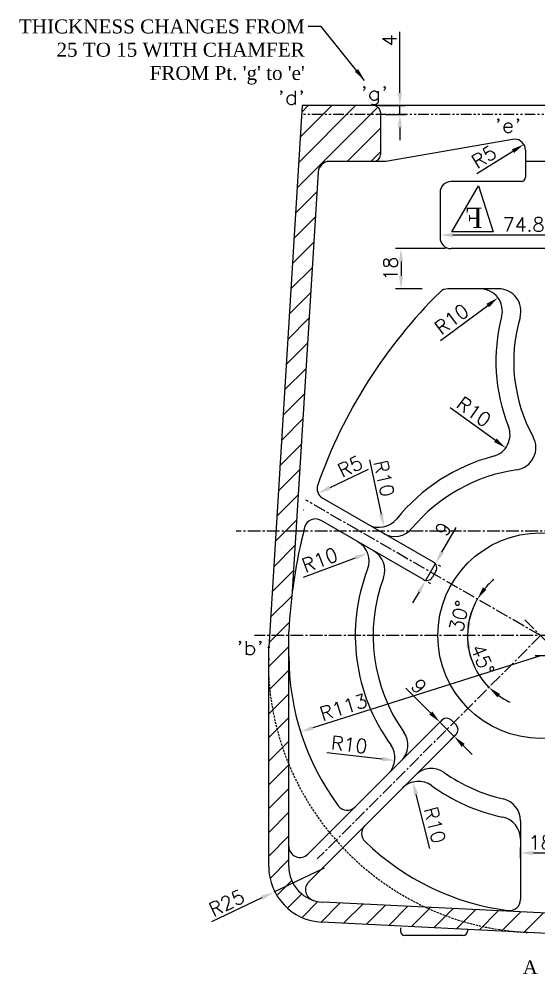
# Model space of a CAD drawing. Header units: millimetres. Extents: x -4466 to 20635, y -2270 to 9154.
# Drawn here: x 1851.1 to 2083.6, y 2093.3 to 2525.4 of the extents above; entities that cross this region are included whole.
import ezdxf

# ---------------------------------------------------------------- set-up
doc = ezdxf.new("R2010")
doc.units = ezdxf.units.MM
doc.header["$LTSCALE"] = 0.3
doc.header["$PDSIZE"] = -50
for name, pattern in [('CENTER2', [28.575, 19.05, -3.175, 3.175, -3.175]), ('HIDDEN2', [4.7625, 3.175, -1.5875]), ('PHANTOM2', [31.75, 15.875, -3.175, 3.175, -3.175, 3.175, -3.175])]:
    doc.linetypes.add(name, pattern=pattern)
doc.layers.add('AM_8', color=1, linetype='Continuous', lineweight=25)
for name, color, linetype in [('center', 1, 'CENTER2'), ('CHAIN ...', 8, 'PHANTOM2'), ('hidden', 4, 'HIDDEN2')]:
    doc.layers.add(name, color=color, linetype=linetype)
doc.styles.add('ROMANTIC', font='romantic.ttf')
doc.styles.add('rs', font='romans.shx')
doc.styles.get("Standard").update_dxf_attribs({"font": 'romans.shx'})
doc.dimstyles.new('sarab', dxfattribs={"dimscale": 3, "dimtxt": 2.5, "dimasz": 2.3, "dimexe": 1, "dimexo": 1, "dimtad": 1, "dimdec": 3, "dimdsep": 46, "dimtxsty": 'rs', "dimcen": 0, "dimclrd": 1, "dimclre": 1, "dimclrt": 7, "dimadec": 3, "dimazin": 2, "dimtfac": 1, "dimtdec": 3, "dimtmove": 0, "dimatfit": 3, "dimfxl": 1, "dimarcsym": 0})
doc.dimstyles.new('sarab$0', dxfattribs={"dimscale": 3, "dimtxt": 2.5, "dimasz": 2.3, "dimexe": 1, "dimexo": 1, "dimtad": 1, "dimdec": 3, "dimdsep": 46, "dimtxsty": 'rs', "dimcen": 0, "dimclrd": 1, "dimclre": 1, "dimclrt": 7, "dimadec": 3, "dimazin": 2, "dimtfac": 1, "dimtdec": 3, "dimtmove": 0, "dimatfit": 3, "dimfxl": 1, "dimarcsym": 0})
doc.dimstyles.new('sarab$4', dxfattribs={"dimscale": 3, "dimtxt": 2.5, "dimasz": 2.3, "dimexe": 1, "dimexo": 1, "dimtad": 1, "dimdec": 3, "dimdsep": 46, "dimtxsty": 'rs', "dimcen": 0, "dimclrd": 1, "dimclre": 1, "dimclrt": 7, "dimadec": 3, "dimazin": 2, "dimtfac": 1, "dimtdec": 3, "dimtmove": 0, "dimatfit": 2, "dimfxl": 1, "dimarcsym": 0})

# ---------------------------------------------------------------- blocks, each defined once
blk = doc.blocks.new('*D178')
at = {"color": 1, "lineweight": -2, "transparency": 16777216}
for start, end in [(129.8414, 139.9207), (150, 180), (190.0793, 200.1586)]:
    blk.add_arc((2084.51, 2249.54), 32.73, start, end, dxfattribs=at)
at = {"color": 1, "transparency": 16777216}
for points in [[(2060.25, 2270.06), (2058.68, 2271.16), (2056.17, 2265.91)], [(2051.33, 2243.73), (2053.24, 2243.9), (2051.78, 2249.54)]]:
    blk.add_solid(points, dxfattribs=at)
at = {"layer": 'Defpoints', "color": 0, "transparency": 16777216}
for p in [(1979.36, 2310.25), (2053.76, 2260.74), (1956.38, 2249.54), (2084.51, 2249.54), (2278.3, 2249.54)]:
    blk.add_point(p, dxfattribs=at)
at = {"color": 7, "transparency": 16777216, "insert": (2048.11, 2258.22), "char_height": 6.25, "attachment_point": 5, "rotation": 76.5967, "style": 'rs'}
blk.add_mtext('30°', dxfattribs=at)
blk = doc.blocks.new('*D179')
at = {"color": 1, "lineweight": -2, "transparency": 16777216}
blk.add_line((2049.28, 2249.54), (2049.25, 2249.54), dxfattribs=at)
for start, end in [(159.8648, 169.9324), (180, 225), (235.0676, 245.1352)]:
    blk.add_arc((2084.51, 2249.54), 32.77, start, end, dxfattribs=at)
at = {"color": 1, "transparency": 16777216}
for points in [[(2053.2, 2255.19), (2051.3, 2255.35), (2051.75, 2249.54)], [(2065.13, 2221.95), (2066.36, 2223.41), (2061.34, 2226.37)]]:
    blk.add_solid(points, dxfattribs=at)
at = {"layer": 'Defpoints', "color": 0, "transparency": 16777216}
for p in [(2051.78, 2249.54), (2084.51, 2249.54), (2278.3, 2249.54), (2052.86, 2241.06), (1984.53, 2149.56)]:
    blk.add_point(p, dxfattribs=at)
at = {"color": 7, "transparency": 16777216, "insert": (2058.57, 2238.79), "char_height": 6.25, "attachment_point": 5, "rotation": 292.5054, "style": 'rs'}
blk.add_mtext('45°', dxfattribs=at)
blk = doc.blocks.new('*D156')
at = {"color": 1, "lineweight": -2, "transparency": 16777216}
for p, q in [((2035.36, 2214.89), (2024.23, 2226.02)), ((2040.67, 2212.07), (2037.66, 2209.05)), ((2045.79, 2204.46), (2039.43, 2210.82)), ((2047.03, 2205.7), (2044.02, 2202.69)), ((2049.86, 2200.39), (2053.92, 2196.33))]:
    blk.add_line(p, q, dxfattribs=at)
at = {"color": 1, "transparency": 16777216}
for points in [[(2036.04, 2215.57), (2034.68, 2214.21), (2039.43, 2210.82)], [(2050.53, 2201.07), (2049.18, 2199.71), (2045.79, 2204.46)]]:
    blk.add_solid(points, dxfattribs=at)
at = {"layer": 'Defpoints', "color": 0, "transparency": 16777216}
for p in [(2042.44, 2213.83), (2045.79, 2204.46), (2048.8, 2207.47)]:
    blk.add_point(p, dxfattribs=at)
at = {"color": 7, "transparency": 16777216, "insert": (2030.02, 2226.86), "char_height": 6.25, "attachment_point": 5, "rotation": 315, "style": 'rs'}
blk.add_mtext('9', dxfattribs=at)
blk = doc.blocks.new('*D157')
at = {"color": 1, "lineweight": -2, "transparency": 16777216}
for p, q in [((2075.51, 2149.95), (2075.51, 2154.74)), ((2087.76, 2152.24), (2081.26, 2152.24)), ((2093.51, 2148.37), (2093.51, 2154.74))]:
    blk.add_line(p, q, dxfattribs=at)
at = {"color": 1, "transparency": 16777216}
for points in [[(2081.26, 2153.2), (2081.26, 2151.29), (2075.51, 2152.24)], [(2087.76, 2153.2), (2087.76, 2151.29), (2093.51, 2152.24)]]:
    blk.add_solid(points, dxfattribs=at)
at = {"layer": 'Defpoints', "color": 0, "transparency": 16777216}
for p in [(2075.51, 2152.24), (2075.51, 2147.45), (2093.51, 2145.87)]:
    blk.add_point(p, dxfattribs=at)
at = {"color": 7, "transparency": 16777216, "insert": (2084.51, 2156.93), "char_height": 6.25, "attachment_point": 5, "style": 'rs'}
blk.add_mtext('18', dxfattribs=at)
blk = doc.blocks.new('*D193')
at = {"color": 1, "lineweight": -2, "transparency": 16777216}
for p, q in [((2021.48, 2492.54), (2021.48, 2519.78)), ((2012.26, 2486.79), (2023.98, 2486.79)), ((2021.48, 2482.79), (2021.48, 2486.79)), ((2015.26, 2482.79), (2023.98, 2482.79)), ((2021.48, 2477.04), (2021.48, 2471.29))]:
    blk.add_line(p, q, dxfattribs=at)
at = {"color": 1, "transparency": 16777216}
for points in [[(2020.52, 2492.54), (2022.44, 2492.54), (2021.48, 2486.79)], [(2020.52, 2477.04), (2022.44, 2477.04), (2021.48, 2482.79)]]:
    blk.add_solid(points, dxfattribs=at)
at = {"layer": 'Defpoints', "color": 0, "transparency": 16777216}
for p in [(2009.76, 2486.79), (2021.48, 2486.79), (2012.76, 2482.79)]:
    blk.add_point(p, dxfattribs=at)
at = {"color": 7, "transparency": 16777216, "insert": (2016.79, 2515.99), "char_height": 6.25, "attachment_point": 5, "rotation": 90, "style": 'rs'}
blk.add_mtext('4', dxfattribs=at)
blk = doc.blocks.new('*D194')
at = {"color": 1, "lineweight": -2, "transparency": 16777216}
for p, q in [((2114.26, 2448.29), (2114.26, 2426.34)), ((2039.46, 2445.29), (2039.46, 2426.34)), ((2108.51, 2428.84), (2045.21, 2428.84))]:
    blk.add_line(p, q, dxfattribs=at)
at = {"color": 1, "transparency": 16777216}
for points in [[(2045.21, 2429.8), (2045.21, 2427.88), (2039.46, 2428.84)], [(2108.51, 2429.8), (2108.51, 2427.88), (2114.26, 2428.84)]]:
    blk.add_solid(points, dxfattribs=at)
at = {"layer": 'Defpoints', "color": 0, "transparency": 16777216}
for p in [(2114.26, 2450.79), (2039.46, 2447.79), (2039.46, 2428.84)]:
    blk.add_point(p, dxfattribs=at)
at = {"color": 7, "transparency": 16777216, "insert": (2076.86, 2433.52), "char_height": 6.25, "attachment_point": 5, "style": 'rs'}
blk.add_mtext('74.8', dxfattribs=at)
blk = doc.blocks.new('*D200')
at = {"color": 1, "lineweight": -2, "transparency": 16777216}
for p, q in [((2041.96, 2422.79), (2019.5, 2422.79)), ((2022, 2417.04), (2022, 2410.54)), ((2031.45, 2404.79), (2019.5, 2404.79))]:
    blk.add_line(p, q, dxfattribs=at)
at = {"color": 1, "transparency": 16777216}
for points in [[(2021.04, 2417.04), (2022.96, 2417.04), (2022, 2422.79)], [(2021.04, 2410.54), (2022.96, 2410.54), (2022, 2404.79)]]:
    blk.add_solid(points, dxfattribs=at)
at = {"layer": 'Defpoints', "color": 0, "transparency": 16777216}
for p in [(2044.46, 2422.79), (2022, 2404.79), (2033.95, 2404.79)]:
    blk.add_point(p, dxfattribs=at)
at = {"color": 7, "transparency": 16777216, "insert": (2017.31, 2413.79), "char_height": 6.25, "attachment_point": 5, "rotation": 90, "style": 'rs'}
blk.add_mtext('18', dxfattribs=at)
blk = doc.blocks.new('*D204')
at = {"color": 1, "lineweight": -2, "transparency": 16777216}
blk.add_line((2056.01, 2456.34), (2072.12, 2466.4), dxfattribs=at)
at = {"color": 1, "transparency": 16777216}
blk.add_solid([(2071.62, 2467.21), (2072.63, 2465.58), (2077, 2469.44)], dxfattribs=at)
at = {"layer": 'Defpoints', "color": 0, "transparency": 16777216}
for p in [(2077, 2469.44), (2072.76, 2466.79)]:
    blk.add_point(p, dxfattribs=at)
at = {"color": 7, "transparency": 16777216, "insert": (2059.15, 2463.83), "char_height": 6.25, "attachment_point": 5, "rotation": 31.9528, "style": 'rs'}
blk.add_mtext('R5', dxfattribs=at)
blk = doc.blocks.new('*D205')
at = {"color": 1, "lineweight": -2, "transparency": 16777216}
blk.add_line((2039.75, 2381.71), (2060.8, 2397.32), dxfattribs=at)
at = {"color": 1, "transparency": 16777216}
blk.add_solid([(2060.23, 2398.09), (2061.37, 2396.56), (2065.42, 2400.75)], dxfattribs=at)
at = {"layer": 'Defpoints', "color": 0, "transparency": 16777216}
for p in [(2065.42, 2400.75), (2057.39, 2394.79)]:
    blk.add_point(p, dxfattribs=at)
at = {"color": 7, "transparency": 16777216, "insert": (2044.67, 2391.19), "char_height": 6.25, "attachment_point": 5, "rotation": 36.572, "style": 'rs'}
blk.add_mtext('R10', dxfattribs=at)
blk = doc.blocks.new('*D206')
at = {"color": 1, "lineweight": -2, "transparency": 16777216}
blk.add_line((2044.08, 2351.66), (2064.25, 2336.97), dxfattribs=at)
at = {"color": 1, "transparency": 16777216}
blk.add_solid([(2064.81, 2337.74), (2063.68, 2336.2), (2068.89, 2333.59)], dxfattribs=at)
at = {"layer": 'Defpoints', "color": 0, "transparency": 16777216}
for p in [(2060.81, 2339.47), (2068.89, 2333.59)]:
    blk.add_point(p, dxfattribs=at)
at = {"color": 7, "transparency": 16777216, "insert": (2054.6, 2349.79), "char_height": 6.25, "attachment_point": 5, "rotation": 323.9376, "style": 'rs'}
blk.add_mtext('R10', dxfattribs=at)
blk = doc.blocks.new('*D207')
at = {"color": 1, "lineweight": -2, "transparency": 16777216}
blk.add_line((2007.84, 2328.26), (2013.1, 2303.88), dxfattribs=at)
at = {"color": 1, "transparency": 16777216}
blk.add_solid([(2014.04, 2304.08), (2012.17, 2303.67), (2014.32, 2298.26)], dxfattribs=at)
at = {"layer": 'Defpoints', "color": 0, "transparency": 16777216}
for p in [(2012.21, 2308.03), (2014.32, 2298.26)]:
    blk.add_point(p, dxfattribs=at)
at = {"color": 7, "transparency": 16777216, "insert": (2014.44, 2319.87), "char_height": 6.25, "attachment_point": 5, "rotation": 282.1885, "style": 'rs'}
blk.add_mtext('R10', dxfattribs=at)
blk = doc.blocks.new('*D171')
at = {"color": 1, "lineweight": -2, "transparency": 16777216}
blk.add_line((2007.23, 2323.9), (1990.08, 2315.75), dxfattribs=at)
at = {"color": 1, "transparency": 16777216}
blk.add_solid([(1989.66, 2316.61), (1990.49, 2314.88), (1984.88, 2313.28)], dxfattribs=at)
at = {"layer": 'Defpoints', "color": 0, "transparency": 16777216}
for p in [(1984.88, 2313.28), (1989.4, 2315.43)]:
    blk.add_point(p, dxfattribs=at)
at = {"color": 7, "transparency": 16777216, "insert": (1999.24, 2325.29), "char_height": 6.25, "attachment_point": 5, "rotation": 25.4289, "style": 'rs'}
blk.add_mtext('R5', dxfattribs=at)
blk = doc.blocks.new('*D218')
at = {"color": 1, "lineweight": -2, "transparency": 16777216}
blk.add_line((2034.96, 2154.29), (2028.75, 2178.45), dxfattribs=at)
at = {"color": 1, "transparency": 16777216}
blk.add_solid([(2029.68, 2178.69), (2027.82, 2178.21), (2027.32, 2184.02)], dxfattribs=at)
at = {"layer": 'Defpoints', "color": 0, "transparency": 16777216}
for p in [(2027.32, 2184.02), (2029.81, 2174.33)]:
    blk.add_point(p, dxfattribs=at)
at = {"color": 7, "transparency": 16777216, "insert": (2037.11, 2164.75), "char_height": 6.25, "attachment_point": 5, "rotation": 284.4014, "style": 'rs'}
blk.add_mtext('R10', dxfattribs=at)
blk = doc.blocks.new('*D219')
at = {"color": 1, "lineweight": -2, "transparency": 16777216}
blk.add_line((1988.74, 2197.24), (2013.52, 2194.35), dxfattribs=at)
at = {"color": 1, "transparency": 16777216}
blk.add_solid([(2013.63, 2195.3), (2013.41, 2193.39), (2019.23, 2193.68)], dxfattribs=at)
at = {"layer": 'Defpoints', "color": 0, "transparency": 16777216}
for p in [(2009.3, 2194.84), (2019.23, 2193.68)]:
    blk.add_point(p, dxfattribs=at)
at = {"color": 7, "transparency": 16777216, "insert": (1998.82, 2200.78), "char_height": 6.25, "attachment_point": 5, "rotation": 353.3472, "style": 'rs'}
blk.add_mtext('R10', dxfattribs=at)
blk = doc.blocks.new('*D220')
at = {"color": 1, "lineweight": -2, "transparency": 16777216}
blk.add_line((1978.32, 2275.66), (2001.69, 2284.41), dxfattribs=at)
at = {"color": 1, "transparency": 16777216}
blk.add_solid([(2001.35, 2285.3), (2002.02, 2283.51), (2007.07, 2286.42)], dxfattribs=at)
at = {"layer": 'Defpoints', "color": 0, "transparency": 16777216}
for p in [(2007.07, 2286.42), (1997.71, 2282.92)]:
    blk.add_point(p, dxfattribs=at)
at = {"color": 7, "transparency": 16777216, "insert": (1985.67, 2283.41), "char_height": 6.25, "attachment_point": 5, "rotation": 20.5315, "style": 'rs'}
blk.add_mtext('R10', dxfattribs=at)
blk = doc.blocks.new('*D172')
at = {"color": 1, "lineweight": -2, "transparency": 16777216}
for p, q in [((1987.6, 2145.46), (1965.03, 2134.72)), ((1937.3, 2121.54), (1959.83, 2132.25))]:
    blk.add_line(p, q, dxfattribs=at)
at = {"color": 1, "transparency": 16777216}
blk.add_solid([(1959.42, 2133.12), (1960.24, 2131.38), (1965.03, 2134.72)], dxfattribs=at)
at = {"layer": 'Defpoints', "color": 0, "transparency": 16777216}
for p in [(1987.6, 2145.46), (1965.03, 2134.72)]:
    blk.add_point(p, dxfattribs=at)
at = {"color": 7, "transparency": 16777216, "insert": (1943.96, 2129.89), "char_height": 6.25, "attachment_point": 5, "rotation": 25.4312, "style": 'rs'}
blk.add_mtext('R25', dxfattribs=at)
blk = doc.blocks.new('*D174')
at = {"color": 1, "lineweight": -2, "transparency": 16777216}
blk.add_line((2084.51, 2240.54), (1982.49, 2208.27), dxfattribs=at)
at = {"color": 1, "transparency": 16777216}
blk.add_solid([(1982.21, 2209.18), (1982.78, 2207.36), (1977.01, 2206.53)], dxfattribs=at)
at = {"layer": 'Defpoints', "color": 0, "transparency": 16777216}
for p in [(2084.51, 2240.54), (1977.01, 2206.53)]:
    blk.add_point(p, dxfattribs=at)
at = {"color": 7, "transparency": 16777216, "insert": (1996.28, 2217.55), "char_height": 6.25, "attachment_point": 5, "rotation": 17.5549, "style": 'rs'}
blk.add_mtext('R113', dxfattribs=at)
blk = doc.blocks.new('*D225')
at = {"color": 1, "lineweight": -2, "transparency": 16777216}
for p, q in [((2040.34, 2286.88), (2046.71, 2297.92)), ((2032.96, 2274.11), (2037.46, 2281.9)), ((2038.7, 2281.19), (2039.63, 2280.65)), ((2034.2, 2273.4), (2035.13, 2272.86)), ((2030.09, 2269.13), (2027.21, 2264.15))]:
    blk.add_line(p, q, dxfattribs=at)
at = {"color": 1, "transparency": 16777216}
for points in [[(2039.51, 2287.36), (2041.17, 2286.4), (2037.46, 2281.9)], [(2029.26, 2269.61), (2030.92, 2268.65), (2032.96, 2274.11)]]:
    blk.add_solid(points, dxfattribs=at)
at = {"layer": 'Defpoints', "color": 0, "transparency": 16777216}
for p in [(2036.53, 2282.44), (2037.46, 2281.9), (2032.03, 2274.65)]:
    blk.add_point(p, dxfattribs=at)
at = {"color": 7, "transparency": 16777216, "insert": (2040.9, 2297.23), "char_height": 6.25, "attachment_point": 5, "rotation": 60, "style": 'rs'}
blk.add_mtext('9', dxfattribs=at)
blk = doc.blocks.new('A$C26290153')
for p, q in [((0, 0), (-6.5, -20.69)), ((12.04, -20.69), (0, 0)), ((-6.5, -20.69), (12.04, -20.69))]:
    blk.add_line(p, q)
at = {"style": 'ROMANTIC'}
blk.add_text('F', height=9.15, dxfattribs=at).set_placement((-1.84, -18.94))

msp = doc.modelspace()

# ---------------------------------------------------------------- hatches: boundary and pattern name
msp.add_hatch(color=256).paths.add_polyline_path([(1963.03144, 2244.31234, -1), (1962.53144, 2244.31234, -1)])
at = {"layer": 'AM_8'}
h = msp.add_hatch(dxfattribs=at)
h.set_pattern_fill('_U', color=256, scale=7.5, angle=45, style=0, pattern_type=0)
h.set_pattern_definition([(45, (-5357.506, 2393.116), (-5.303301, 5.303301), [])])
h.paths.add_polyline_path([(2514.09203, 2144.43667, 0.224745976), (2512.26122, 2140.56935), (2512.26122, 2120.79244, -0.414213562), (2507.26122, 2115.79244), (2481.76123, 2115.79244), (2481.76123, 2123.304, 0.04964092)], flags=17)
h.paths.add_polyline_path([(2481.76123, 2123.304), (2481.76123, 2115.79244), (2465.54978, 2115.79244, 0.02291862)], flags=17)
h.paths.add_polyline_path([(2391.76122, 2101.29244, 0.02572973), (2411.7906, 2102.32382, 0.36879275), (2409.26122, 2099.36097), (2409.26122, 2096.29244, -0.414213562), (2406.26122, 2093.29244), (2391.76122, 2093.29244)])
h.paths.add_polyline_path([(2374.26122, 2099.36745, 0.274503165), (2372.69734, 2102.00138), (2382.03702, 2101.53505, 0.012472743), (2391.76122, 2101.29244), (2391.76122, 2093.29244), (2377.26122, 2093.29244, -0.414213562), (2374.26122, 2096.29244)])
h.paths.add_polyline_path([(2508.26122, 2486.79244), (2542.76123, 2486.79244), (2543.39622, 2482.79244), (2505.26122, 2482.79244), (2505.26122, 2483.79244, -0.414213562)])
h.paths.add_polyline_path([(2559.83352, 2216.61995, 0.111119581), (2561.76123, 2225.18688), (2561.76123, 2296.29244), (2570.76122, 2296.29244), (2570.76122, 2225.18688, -0.111119589), (2567.96604, 2212.76482, -0.28975725), (2391.76122, 2101.29244), (2391.76122, 2110.29244, 0.289757259)])
h.paths.add_polyline_path([(2559.65881, 2322.9458), (2538.95581, 2453.36029, 0.368818829), (2529.07948, 2461.79244), (2508.26122, 2461.79244), (2507.02794, 2462.05767, -0.294915169), (2505.26122, 2464.79244), (2505.26122, 2482.79244), (2543.39622, 2482.79244), (2568.54751, 2324.35686, -0.039378838), (2570.76123, 2296.29244), (2561.76123, 2296.29244, 0.039378838)])
h.paths.add_polyline_path([(1977.76122, 2486.79244), (2009.76122, 2486.79244, -0.414213562), (2012.76122, 2483.79244), (2012.76122, 2482.79244), (1977.51378, 2482.79244)])
h.paths.add_polyline_path([(1962.76122, 2230.73623), (1962.76122, 2240.54244, -0.015446733), (1962.99399, 2248.07505), (1963.08476, 2249.54244), (1971.76122, 2249.54244), (1971.76122, 2191.94376, -0.08215488)])
h.paths.add_polyline_path([(1965.97675, 2296.29244), (1974.99396, 2296.29244), (1973.32429, 2269.30171, 0.019799544), (1971.76122, 2251.23994), (1971.76122, 2249.54244), (1963.08476, 2249.54244)])
h.paths.add_polyline_path([(1977.51378, 2482.79244), (2012.76122, 2482.79244), (2012.76122, 2464.79244, -0.414213562), (2009.76122, 2461.79244), (1989.93216, 2461.79244, 0.396231641), (1984.9417, 2457.10116), (1974.99396, 2296.29244), (1965.97675, 2296.29244)])
h.paths.add_polyline_path([(2084.51123, 2125.40168), (2208.51123, 2119.21038), (2208.51123, 2110.19917), (2084.51123, 2116.39046)])
h.paths.add_polyline_path([(2032.94427, 2127.97641), (2084.51123, 2125.40168), (2084.51123, 2116.39046), (2078.42737, 2116.69423, -0.096929878)])
h.paths.add_polyline_path([(1986.51453, 2121.28342, -0.399675938), (1962.76122, 2146.25232), (1962.76122, 2230.73623, 0.08215488), (1971.76122, 2191.94376), (1971.76122, 2146.25232, 0.399675938), (1986.96334, 2130.27222), (2032.94427, 2127.97641, 0.096929878), (2078.42737, 2116.69423)])
edge = h.paths.add_edge_path()
edge.add_line((2208.51123, 2110.19917), (2382.03702, 2101.53505))
edge.add_arc((2391.76123, 2296.29244), 195, 267.1416054, 269.9999993)
edge.add_line((2391.76122, 2101.29244), (2391.76122, 2110.29244))
edge.add_arc((2391.76123, 2296.29244), 186, 267.1416054, 269.9999993, ccw=False)
edge.add_line((2382.48583, 2110.52386), (2208.51123, 2119.21038))
edge.add_line((2208.51123, 2119.21038), (2208.51123, 2110.19917))
h.paths.add_polyline_path([(2515.13672, 2467.67042), (2515.13672, 2480.91447), (2524.51172, 2480.91447), (2524.51172, 2467.67042)], flags=24)

# ---------------------------------------------------------------- linework, layer by layer
for p, q in [((1977.76122, 2486.79244), (1962.76122, 2244.31234)), ((2542.76122, 2486.79244), (1977.76122, 2486.79244)), ((2012.76122, 2483.79244), (2012.76122, 2464.79244)), ((2072.76122, 2471.79244), (2015.18179, 2461.79244)), ((2077.76122, 2466.79244), (2077.76122, 2454.79244)), ((2015.18179, 2461.79244), (1989.93216, 2461.79244)), ((2097.76122, 2461.79244), (2077.76122, 2461.79244)), ((1984.9417, 2457.10116), (1973.32429, 2269.30171)), ((2075.76122, 2452.79244), (2044.46122, 2452.79244)), ((2039.46122, 2447.79244), (2039.46122, 2427.79244)), ((2109.32696, 2422.79244), (2044.46122, 2422.79244)), ((2065.69046, 2404.79244), (2042.98206, 2404.79244)), ((2036.53175, 2282.43956), (1986.8986, 2311.09527)), ((1978.31445, 2305.65903), (1978.21216, 2305.71809)), ((2032.03175, 2274.64533), (1986.18664, 2301.11401)), ((2037.62983, 2278.34148), (2036.12983, 2275.7434)), ((1971.76122, 2146.25232), (1971.76122, 2251.23994)), ((1962.76122, 2244.06316), (1962.76122, 2244.56153)), ((1962.76122, 2146.25232), (1962.76122, 2244.31234)), ((2040.34933, 2211.74451), (1980.29676, 2151.69193)), ((2044.55947, 2211.71245), (2044.55991, 2211.71201)), ((2044.55991, 2211.71201), (2046.68101, 2209.59091)), ((2046.68123, 2205.34849), (1980.70069, 2139.36795)), ((2075.51123, 2166.69318), (2075.51123, 2131.45369)), ((2382.48583, 2110.52386), (1986.96334, 2130.27222)), ((2372.69734, 2102.00138), (1986.51453, 2121.28342)), ((2021.76122, 2118.79244), (2021.76122, 2117.79244)), ((2021.76122, 2118.79244), (2021.76122, 2117.29244)), ((2051.76122, 2118.02567), (2051.76122, 2117.79244)), ((2051.76122, 2118.02567), (2051.76122, 2117.29244)), ((2049.76122, 2115.29244), (2023.76122, 2115.29244))]:
    msp.add_line(p, q)
at = {"color": 1}
msp.add_line((2087.01123, 2240.54244), (2082.01123, 2240.54244), dxfattribs=at)
for centre, radius in [((2084.51123, 2249.54244), 46), ((1962.78144, 2244.31234), 0.25)]:
    msp.add_circle(centre, radius)
for centre, radius, start, end in [((2009.76122, 2483.79244), 3, 0, 90), ((2072.76122, 2466.79244), 5, 0, 90), ((2009.76122, 2464.79244), 3, 270, 0), ((1989.93216, 2456.79244), 5, 90, 176.460151), ((2075.76122, 2454.79244), 2, 270, 0), ((2044.46122, 2447.79244), 5, 90, 180), ((2044.46122, 2427.79244), 5, 180, 270), ((2200.51123, 2240.54244), 229, 134.6887556, 160.4700888), ((2042.98206, 2399.79244), 5, 90, 134.6887556), ((2057.38626, 2394.79244), 10, 345.1860098, 90), ((2065.69046, 2394.79244), 10, 343.6651768, 90), ((2142.46123, 2372.29244), 78, 165.1860098, 201.8984144), ((2142.46123, 2372.29244), 70, 163.6651768, 208.8630281), ((2060.81073, 2339.47178), 10, 284.7643506, 21.8984144), ((2072.39913, 2333.67505), 10, 278.1922662, 28.8630281), ((2084.51123, 2249.54244), 83, 104.7643506, 141.0301922), ((2084.51123, 2249.54244), 75, 98.1922662, 140.1779779), ((1989.3986, 2315.4254), 5, 160.4700888, 240), ((1983.68664, 2296.78389), 5, 60, 165.4586953), ((2012.20583, 2308.03114), 10, 240, 321.0301922), ((2200.51123, 2240.54244), 229, 165.4586953, 177.3225118), ((2019.22805, 2303.97686), 10, 240, 320.1779779), ((1997.70583, 2282.9164), 10, 338.9698078, 60), ((2004.72805, 2278.86212), 10, 339.8220221, 60), ((2035.03175, 2279.84148), 3, 330, 60), ((2084.51123, 2249.54244), 83, 158.9698078, 216.030187), ((2084.51123, 2249.54244), 75, 159.8220221, 215.1779723), ((2033.53175, 2277.2434), 3, 240, 330), ((2208.51123, 2249.62915), 237.03086, 177.1053812, 177.1136922), ((2084.76122, 2238.54244), 122, 179.5903551, 180), ((2084.51123, 2240.54244), 112.75, 180, 216.5336036), ((2042.43837, 2209.59091), 3, 45, 134.1124398), ((2044.55969, 2207.46959), 3, 315, 45), ((2015.03509, 2200.5724), 10, 315, 35.1779723), ((2009.30146, 2194.83878), 10, 315, 36.030187), ((2035.54118, 2180.0663), 10, 54.8220164, 135), ((2084.51123, 2249.54244), 75, 234.8220164, 257.0835776), ((2029.80756, 2174.33268), 10, 53.9698027, 135), ((2084.51123, 2249.54244), 83, 233.9698027, 258.2114076), ((2065.51123, 2166.69318), 10, 0, 77.0835776), ((1997.93325, 2176.3995), 5, 216.5336036, 315), ((2065.51123, 2158.50399), 10, 0, 78.2114076), ((2009.37091, 2160.9671), 5, 135, 225.9134955), ((2084.51123, 2238.54244), 113, 225.9134955, 262.5518094), ((1976.76122, 2155.22747), 5, 180, 315), ((1987.76122, 2146.25232), 25, 180, 267.1416054), ((1987.76122, 2146.25232), 16, 180, 267.1416054), ((1984.23623, 2135.83241), 5, 135, 251.3096019), ((2070.51123, 2131.45369), 5, 262.5518094, 0), ((2023.76122, 2117.29244), 2, 180, 270), ((2049.76122, 2117.29244), 2, 270, 0)]:
    msp.add_arc(centre, radius, start, end)
at = {"layer": 'center'}
for p, q in [((2084.51123, 2249.54244), (1979.36327, 2310.24964)), ((1976.2109, 2296.29244), (1948.2614, 2296.29244)), ((2580.57399, 2296.29244), (1976.11896, 2296.29244)), ((2077.46103, 2256.59263), (2145.19879, 2188.85488)), ((2278.29798, 2249.54244), (1956.38493, 2249.54244)), ((2084.51123, 2249.54244), (1984.5301, 2149.56132))]:
    msp.add_line(p, q, dxfattribs=at)
at = {"layer": 'CHAIN ...'}
msp.add_line((2263.10397, 2482.79244), (1977.49858, 2482.79244), dxfattribs=at)
at = {"layer": 'hidden'}
for start, end in [(183.6685975, 221.344598), (221.344598, 267.1416054)]:
    msp.add_arc((2084.51123, 2238.54244), 122, start, end, dxfattribs=at)

# ---------------------------------------------------------------- block references
at = {"xscale": -1}
msp.add_blockref('A$C26290153', (2056.72625, 2450.91877), dxfattribs=at)

# ---------------------------------------------------------------- texts
at = {"width": 1.2}
for s, p in [("'d'", (1966.80853, 2487.35672)), ("'g'", (2003.88372, 2489.18134)), ("'e'", (2063.93015, 2474.82063)), ("'b'", (1948.2647, 2241.01513))]:
    msp.add_text(s, height=6.1, dxfattribs=at).set_placement(p)
at = {"style": 'ROMANTIC'}
msp.add_text('A', height=6.1, dxfattribs=at).set_placement((2076.52737, 2098.06632))
at = {"color": 7, "insert": (1978.91222, 2525.34971), "char_height": 6.25, "attachment_point": 3, "style": 'ROMANTIC'}
msp.add_mtext("THICKNESS CHANGES FROM\\P25 TO 15 WITH CHAMFER\\PFROM Pt. 'g' to 'e'", dxfattribs=at)

# ---------------------------------------------------------------- dimensions: what is measured, and where the dimension line sits
for base, p1, p2, angle, picture, middle, dimtype in [((2021.47925, 2486.79244), (2012.76122, 2482.79244), (2009.76122, 2486.79244), 90, '*D193', (2021.47925, 2515.98887), 160), ((2045.79036, 2204.45761), (2042.43837, 2213.83355), (2048.80233, 2207.46959), 315, '*D156', (2026.701, 2223.54697), 161)]:
    dim = msp.add_linear_dim(base=base, p1=p1, p2=p2, angle=angle, dimstyle='sarab', override={"dimscale": 2.5, "dimdec": 2, "dimadec": 2, "dimtdec": 2, "dimatfit": 0})
    dim.commit()
    dim.dimension.update_dxf_attribs({"geometry": picture, "text_midpoint": middle, "dimtype": dimtype})
for center, mpoint, dimstyle, override, picture, middle in [((2072.76122, 2466.79244), (2077.00365, 2469.43855), 'sarab', {"dimscale": 2.5, "dimdec": 2, "dimadec": 2, "dimtdec": 2, "dimtmove": 1, "dimatfit": 0}, '*D204', (2061.62739, 2459.848)), ((2057.38626, 2394.79244), (2065.41735, 2400.75077), 'sarab', {"dimscale": 2.5, "dimdec": 2, "dimadec": 2, "dimtdec": 2, "dimtmove": 1, "dimatfit": 0}, '*D205', (2047.45901, 2387.42734)), ((2060.81073, 2339.47178), (2068.89449, 2333.58511), 'sarab', {"dimscale": 2.5, "dimdec": 2, "dimadec": 2, "dimtdec": 2, "dimtmove": 1, "dimatfit": 0}, '*D206', (2051.8392, 2346.00492)), ((1989.3986, 2315.4254), (1984.883, 2313.27845), 'sarab', {"dimscale": 2.5, "dimdec": 2, "dimadec": 2, "dimtdec": 2, "dimtmove": 1, "dimatfit": 0}, '*D171', (2001.24935, 2321.05987)), ((2012.20583, 2308.03114), (2014.31711, 2298.25656), 'sarab', {"dimscale": 2.5, "dimdec": 2, "dimadec": 2, "dimtdec": 2, "dimtmove": 1, "dimatfit": 0}, '*D207', (2009.86268, 2318.87918)), ((1997.70583, 2282.9164), (2007.07063, 2286.42362), 'sarab', {"dimscale": 2.5, "dimdec": 2, "dimadec": 2, "dimtdec": 2, "dimtmove": 1, "dimatfit": 0}, '*D220', (1987.31258, 2279.02402)), ((2084.51123, 2240.54244), (1977.01218, 2206.53482), 'sarab$4', {"dimscale": 2.5, "dimdec": 0, "dimadec": 2, "dimtdec": 2, "dimatfit": 0}, '*D174', (1997.68976, 2213.07623)), ((2009.30146, 2194.83878), (2019.23413, 2193.68024), 'sarab', {"dimscale": 2.5, "dimdec": 2, "dimadec": 2, "dimtdec": 2, "dimtmove": 1, "dimatfit": 0}, '*D219', (1998.27798, 2196.12454)), ((2029.80756, 2174.33268), (2027.32043, 2184.01845), 'sarab', {"dimscale": 2.5, "dimdec": 2, "dimadec": 2, "dimtdec": 2, "dimtmove": 1, "dimatfit": 0}, '*D218', (2032.56783, 2163.5832))]:
    dim = msp.add_radius_dim(center=center, mpoint=mpoint, dimstyle=dimstyle, override=override)
    dim.commit()
    dim.dimension.update_dxf_attribs({"geometry": picture, "text_midpoint": middle, "dimtype": 164})
for base, p1, p2, angle, override, picture, middle in [((2039.46122, 2428.83716), (2114.26122, 2450.79244), (2039.46122, 2447.79244), 180, {"dimscale": 2.5, "dimdec": 1, "dimadec": 2, "dimtdec": 2, "dimatfit": 0}, '*D194', (2076.86122, 2433.52466)), ((2021.99903, 2404.79244), (2044.46122, 2422.79244), (2033.95284, 2404.79244), 90, {"dimscale": 2.5, "dimdec": 2, "dimadec": 2, "dimtdec": 2, "dimatfit": 0}, '*D200', (2017.31153, 2413.79244)), ((2075.51123, 2152.24341), (2093.51123, 2145.87474), (2075.51123, 2147.45369), 180, {"dimscale": 2.5, "dimdec": 2, "dimadec": 2, "dimtdec": 2, "dimatfit": 0}, '*D157', (2084.51123, 2156.93091))]:
    dim = msp.add_linear_dim(base=base, p1=p1, p2=p2, angle=angle, dimstyle='sarab', override=override)
    dim.commit()
    dim.dimension.update_dxf_attribs({"geometry": picture, "text_midpoint": middle})
for base, line1, line2, picture, middle in [((2053.75693, 2260.73609), ((2278.29798, 2249.54244), (1956.38493, 2249.54244)), ((2084.51123, 2249.54244), (1979.36327, 2310.24964)), '*D178', (2052.67462, 2257.12895)), ((2052.86174, 2241.06199), ((2084.51123, 2249.54244), (1984.5301, 2149.56132)), ((2278.29798, 2249.54244), (2051.78319, 2249.54244)), '*D179', (2054.24061, 2237.00059))]:
    dim = msp.add_angular_dim_2l(base=base, line1=line1, line2=line2, dimstyle='sarab', override={"dimscale": 2.5, "dimdec": 2, "dimadec": 2, "dimtdec": 2, "dimatfit": 0})
    dim.commit()
    dim.dimension.update_dxf_attribs({"geometry": picture, "text_midpoint": middle, "dimtype": 162})
dim = msp.add_aligned_dim(p1=(2032.03175, 2274.64533), p2=(2036.53175, 2282.43956), distance=-1.07735, dimstyle='sarab$0', override={"dimscale": 2.5, "dimdec": 2, "dimadec": 2, "dimtdec": 2, "dimatfit": 0})
dim.commit()
dim.dimension.update_dxf_attribs({"geometry": '*D225', "text_midpoint": (2040.90379, 2297.23243)})
dim = msp.add_radius_dim(center=(1987.60266, 2145.45536), mpoint=(1965.02513, 2134.71967), dimstyle='sarab', override={"dimscale": 2.5, "dimdec": 2, "dimcen": 2.5, "dimadec": 2, "dimtdec": 2})
dim.commit()
dim.dimension.update_dxf_attribs({"geometry": '*D172', "text_midpoint": (1943.95836, 2129.8928)})

# ---------------------------------------------------------------- leaders
at = {"annotation_type": 0, "has_hookline": 1, "hookline_direction": 1, "text_width": 125.01849}
msp.add_leader([(2005.69716, 2498.07304), (1986.18797, 2522.22471), (1980.47472, 2522.22471)], dimstyle='sarab', override={"dimscale": 2.5, "dimgap": 0.625, "dimtad": 0, "dimdec": 2, "dimadec": 2, "dimtdec": 2}, dxfattribs=at)

doc.saveas('drawing.dxf')
